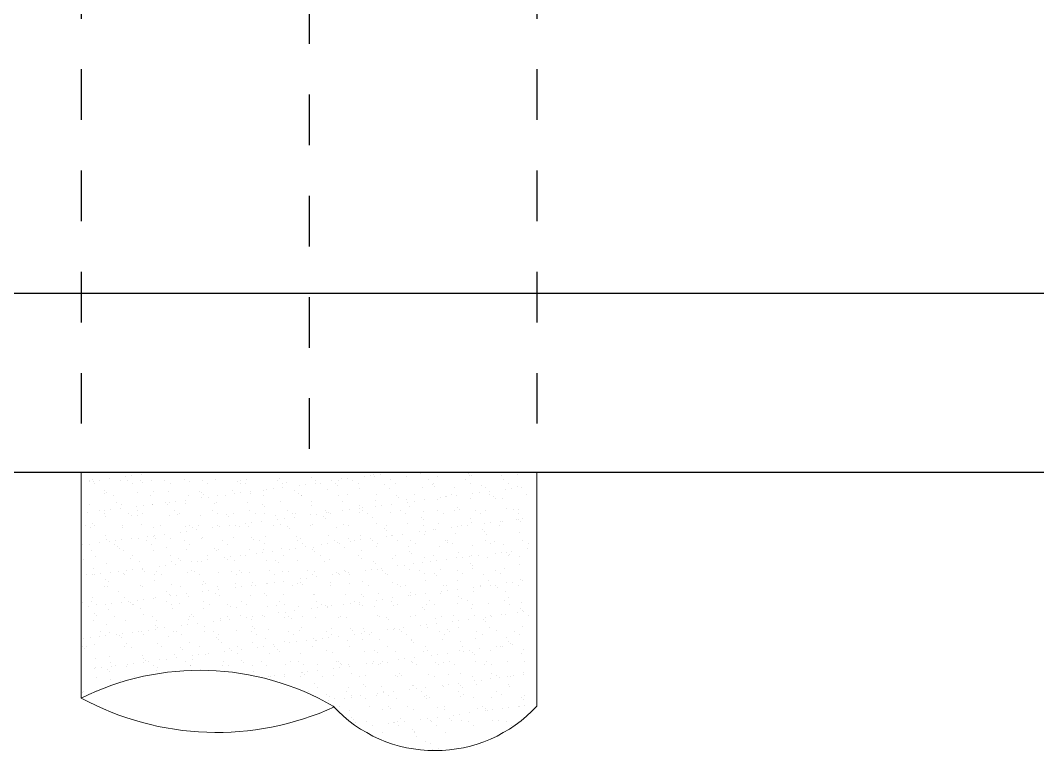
# Model space of a CAD drawing. Header units: millimetres. Extents: x 0 to 212, y -9 to 41.
# Drawn here: x 52.214 to 54.223, y 21.971 to 23.414 of the extents above; entities that cross this region are included whole.
import ezdxf

# ---------------------------------------------------------------- set-up
doc = ezdxf.new("R2010")
doc.units = ezdxf.units.MM
doc.header["$LTSCALE"] = 0.01
doc.linetypes.add('DASHDOT', pattern=[1, 0.5, -0.25, 0, -0.25])
doc.linetypes.add('DASHED2', pattern=[0.375, 0.25, -0.125])
for name, color, linetype in [('FC_BORDE VIGA', 4, 'Continuous'), ('FC_EJES', 1, 'DASHDOT'), ('FC_HATCH', 253, 'Continuous'), ('FC_PROYECCION', 6, 'DASHED2'), ('FC_REFUERZO', 5, 'Continuous')]:
    doc.layers.add(name, color=color, linetype=linetype)

# ---------------------------------------------------------------- blocks, each defined once
blk = doc.blocks.new('PilaDinamica0.90')
at = {"layer": 'FC_HATCH', "linetype": 'Continuous', "lineweight": 15}
for p, q in [((0.0157, -0.0177), (0.0157, -0.0177)), ((0.0167, -0.0164), (0.0167, -0.0164)), ((0.0215, -0.0146), (0.0215, -0.0146)), ((0.0235, -0.0174), (0.0235, -0.0174)), ((0.0359, -0.0157), (0.0359, -0.0157)), ((0.0553, -0.0132), (0.0553, -0.0132)), ((0.0782, -0.0169), (0.0782, -0.0169)), ((0.0877, -0.0089), (0.0877, -0.0089)), ((0.091, -0.0162), (0.091, -0.0162)), ((0.1001, -0.0073), (0.1001, -0.0073)), ((0.117, -0.0154), (0.117, -0.0154)), ((0.1195, -0.0047), (0.1195, -0.0047)), ((0.1214, -0.0194), (0.1214, -0.0194)), ((0.1392, -0.0172), (0.1392, -0.0172)), ((0.1519, -0.0004), (0.1519, -0.0004)), ((0.1653, -0.0161), (0.1653, -0.0161)), ((0.2037, -0.0149), (0.2037, -0.0149)), ((0.2139, -0.0175), (0.2139, -0.0175)), ((0.2396, -0.016), (0.2396, -0.016)), ((0.2661, -0.0141), (0.2661, -0.0141)), ((0.3093, -0.0183), (0.3093, -0.0183)), ((0.3139, -0.0158), (0.3139, -0.0158)), ((0.3271, -0.0144), (0.3271, -0.0144)), ((0.3855, -0.0014), (0.3855, -0.0014)), ((0.3882, -0.0157), (0.3882, -0.0157)), ((0.3916, -0.0121), (0.3916, -0.0121)), ((0.454, -0.0113), (0.454, -0.0113)), ((0.4625, -0.0156), (0.4625, -0.0156)), ((0.4951, -0.017), (0.4951, -0.017)), ((0.5075, -0.0154), (0.5075, -0.0154)), ((0.5151, -0.0116), (0.5151, -0.0116)), ((0.5269, -0.0129), (0.5269, -0.0129)), ((0.5368, -0.0154), (0.5368, -0.0154)), ((0.5593, -0.0086), (0.5593, -0.0086)), ((0.5717, -0.007), (0.5717, -0.007)), ((0.5734, -0.0003), (0.5734, -0.0003)), ((0.5778, -0.0043), (0.5778, -0.0043)), ((0.5795, -0.0093), (0.5795, -0.0093)), ((0.5911, -0.0044), (0.5911, -0.0044)), ((0.6111, -0.0153), (0.6111, -0.0153)), ((0.6235, -0.0001), (0.6235, -0.0001)), ((0.642, -0.0085), (0.642, -0.0085)), ((0.6703, -0.0024), (0.6703, -0.0024)), ((0.6854, -0.0152), (0.6854, -0.0152)), ((0.703, -0.0087), (0.703, -0.0087)), ((0.7597, -0.015), (0.7597, -0.015)), ((0.7658, -0.0032), (0.7658, -0.0032)), ((0.7674, -0.0064), (0.7674, -0.0064)), ((0.7702, -0.0073), (0.7702, -0.0073)), ((0.8299, -0.0056), (0.8299, -0.0056)), ((0.834, -0.0149), (0.834, -0.0149)), ((0.8626, -0.0054), (0.8626, -0.0054)), ((0.0268, -0.0228), (0.0268, -0.0228)), ((0.0453, -0.0363), (0.0453, -0.0363)), ((0.1011, -0.0226), (0.1011, -0.0226)), ((0.1104, -0.0393), (0.1104, -0.0393)), ((0.1421, -0.0384), (0.1421, -0.0384)), ((0.1729, -0.0385), (0.1729, -0.0385)), ((0.1754, -0.0225), (0.1754, -0.0225)), ((0.2339, -0.0388), (0.2339, -0.0388)), ((0.2376, -0.0393), (0.2376, -0.0393)), ((0.2497, -0.0224), (0.2497, -0.0224)), ((0.2984, -0.0365), (0.2984, -0.0365)), ((0.3137, -0.0224), (0.3137, -0.0224)), ((0.324, -0.0222), (0.324, -0.0222)), ((0.3342, -0.0382), (0.3342, -0.0382)), ((0.3608, -0.0357), (0.3608, -0.0357)), ((0.3666, -0.034), (0.3666, -0.034)), ((0.379, -0.0323), (0.379, -0.0323)), ((0.3983, -0.0221), (0.3983, -0.0221)), ((0.3984, -0.0298), (0.3984, -0.0298)), ((0.4062, -0.0204), (0.4062, -0.0204)), ((0.4219, -0.036), (0.4219, -0.036)), ((0.4308, -0.0255), (0.4308, -0.0255)), ((0.4432, -0.0239), (0.4432, -0.0239)), ((0.4626, -0.0213), (0.4626, -0.0213)), ((0.4726, -0.022), (0.4726, -0.022)), ((0.4863, -0.0337), (0.4863, -0.0337)), ((0.5017, -0.0213), (0.5017, -0.0213)), ((0.5061, -0.0253), (0.5061, -0.0253)), ((0.5469, -0.0218), (0.5469, -0.0218)), ((0.5488, -0.0329), (0.5488, -0.0329)), ((0.5986, -0.0234), (0.5986, -0.0234)), ((0.6098, -0.0331), (0.6098, -0.0331)), ((0.6212, -0.0217), (0.6212, -0.0217)), ((0.6742, -0.0308), (0.6742, -0.0308)), ((0.694, -0.0242), (0.694, -0.0242)), ((0.6955, -0.0216), (0.6955, -0.0216)), ((0.6984, -0.0282), (0.6984, -0.0282)), ((0.7367, -0.03), (0.7367, -0.03)), ((0.7698, -0.0214), (0.7698, -0.0214)), ((0.7909, -0.0263), (0.7909, -0.0263)), ((0.7977, -0.0303), (0.7977, -0.0303)), ((0.8058, -0.0379), (0.8058, -0.0379)), ((0.8382, -0.0336), (0.8382, -0.0336)), ((0.8441, -0.0213), (0.8441, -0.0213)), ((0.8506, -0.032), (0.8506, -0.032)), ((0.8622, -0.028), (0.8622, -0.028)), ((0.87, -0.0295), (0.87, -0.0295)), ((0.046, -0.0416), (0.046, -0.0416)), ((0.0497, -0.0404), (0.0497, -0.0404)), ((0.063, -0.0459), (0.063, -0.0459)), ((0.0704, -0.0594), (0.0704, -0.0594)), ((0.1373, -0.0457), (0.1373, -0.0457)), ((0.1659, -0.0602), (0.1659, -0.0602)), ((0.1739, -0.0593), (0.1739, -0.0593)), ((0.1864, -0.0577), (0.1864, -0.0577)), ((0.2057, -0.0551), (0.2057, -0.0551)), ((0.2116, -0.0456), (0.2116, -0.0456)), ((0.2382, -0.0509), (0.2382, -0.0509)), ((0.242, -0.0433), (0.242, -0.0433)), ((0.2506, -0.0492), (0.2506, -0.0492)), ((0.2676, -0.0601), (0.2676, -0.0601)), ((0.27, -0.0467), (0.27, -0.0467)), ((0.2859, -0.0455), (0.2859, -0.0455)), ((0.3024, -0.0424), (0.3024, -0.0424)), ((0.3148, -0.0408), (0.3148, -0.0408)), ((0.3345, -0.0414), (0.3345, -0.0414)), ((0.3602, -0.0453), (0.3602, -0.0453)), ((0.3931, -0.058), (0.3931, -0.058)), ((0.43, -0.0422), (0.43, -0.0422)), ((0.4344, -0.0462), (0.4344, -0.0462)), ((0.4345, -0.0452), (0.4345, -0.0452)), ((0.4555, -0.0573), (0.4555, -0.0573)), ((0.5088, -0.045), (0.5088, -0.045)), ((0.5166, -0.0575), (0.5166, -0.0575)), ((0.5268, -0.0443), (0.5268, -0.0443)), ((0.581, -0.0552), (0.581, -0.0552)), ((0.5831, -0.0449), (0.5831, -0.0449)), ((0.6223, -0.0451), (0.6223, -0.0451)), ((0.6267, -0.0492), (0.6267, -0.0492)), ((0.6435, -0.0544), (0.6435, -0.0544)), ((0.6455, -0.059), (0.6455, -0.059)), ((0.6574, -0.0448), (0.6574, -0.0448)), ((0.6579, -0.0574), (0.6579, -0.0574)), ((0.6773, -0.0548), (0.6773, -0.0548)), ((0.7045, -0.0547), (0.7045, -0.0547)), ((0.7097, -0.0506), (0.7097, -0.0506)), ((0.7192, -0.0472), (0.7192, -0.0472)), ((0.7221, -0.0489), (0.7221, -0.0489)), ((0.7317, -0.0446), (0.7317, -0.0446)), ((0.7415, -0.0464), (0.7415, -0.0464)), ((0.769, -0.0524), (0.769, -0.0524)), ((0.7739, -0.0421), (0.7739, -0.0421)), ((0.7864, -0.0405), (0.7864, -0.0405)), ((0.806, -0.0445), (0.806, -0.0445)), ((0.8147, -0.0481), (0.8147, -0.0481)), ((0.8191, -0.0521), (0.8191, -0.0521)), ((0.8314, -0.0516), (0.8314, -0.0516)), ((0.8803, -0.0444), (0.8803, -0.0444)), ((0.0172, -0.0637), (0.0172, -0.0637)), ((0.036, -0.0761), (0.036, -0.0761)), ((0.0455, -0.0762), (0.0455, -0.0762)), ((0.0579, -0.0746), (0.0579, -0.0746)), ((0.0773, -0.072), (0.0773, -0.072)), ((0.0797, -0.0629), (0.0797, -0.0629)), ((0.1097, -0.0678), (0.1097, -0.0678)), ((0.1103, -0.076), (0.1103, -0.076)), ((0.1221, -0.0661), (0.1221, -0.0661)), ((0.1407, -0.0632), (0.1407, -0.0632)), ((0.1415, -0.0636), (0.1415, -0.0636)), ((0.1703, -0.0642), (0.1703, -0.0642)), ((0.1846, -0.0758), (0.1846, -0.0758)), ((0.2052, -0.0609), (0.2052, -0.0609)), ((0.2589, -0.0757), (0.2589, -0.0757)), ((0.2628, -0.0623), (0.2628, -0.0623)), ((0.3286, -0.0604), (0.3286, -0.0604)), ((0.3332, -0.0756), (0.3332, -0.0756)), ((0.3582, -0.0631), (0.3582, -0.0631)), ((0.3626, -0.0672), (0.3626, -0.0672)), ((0.4075, -0.0754), (0.4075, -0.0754)), ((0.4551, -0.0652), (0.4551, -0.0652)), ((0.4818, -0.0753), (0.4818, -0.0753)), ((0.4846, -0.0802), (0.4846, -0.0802)), ((0.4878, -0.0796), (0.4878, -0.0796)), ((0.5171, -0.0759), (0.5171, -0.0759)), ((0.5295, -0.0743), (0.5295, -0.0743)), ((0.5489, -0.0717), (0.5489, -0.0717)), ((0.5503, -0.0788), (0.5503, -0.0788)), ((0.5506, -0.0661), (0.5506, -0.0661)), ((0.555, -0.0701), (0.555, -0.0701)), ((0.5561, -0.0752), (0.5561, -0.0752)), ((0.5813, -0.0675), (0.5813, -0.0675)), ((0.5937, -0.0658), (0.5937, -0.0658)), ((0.6113, -0.0791), (0.6113, -0.0791)), ((0.6131, -0.0633), (0.6131, -0.0633)), ((0.6304, -0.075), (0.6304, -0.075)), ((0.6475, -0.0682), (0.6475, -0.0682)), ((0.6757, -0.0768), (0.6757, -0.0768)), ((0.7047, -0.0749), (0.7047, -0.0749)), ((0.7382, -0.076), (0.7382, -0.076)), ((0.7429, -0.069), (0.7429, -0.069)), ((0.7473, -0.073), (0.7473, -0.073)), ((0.779, -0.0748), (0.779, -0.0748)), ((0.7992, -0.0763), (0.7992, -0.0763)), ((0.8398, -0.0711), (0.8398, -0.0711)), ((0.8533, -0.0746), (0.8533, -0.0746)), ((0.8637, -0.074), (0.8637, -0.074)), ((0.0131, -0.0805), (0.0131, -0.0805)), ((0.046, -0.0825), (0.046, -0.0825)), ((0.0475, -0.0876), (0.0475, -0.0876)), ((0.0942, -0.0812), (0.0942, -0.0812)), ((0.0986, -0.0852), (0.0986, -0.0852)), ((0.1119, -0.0853), (0.1119, -0.0853)), ((0.1203, -0.0824), (0.1203, -0.0824)), ((0.1744, -0.0845), (0.1744, -0.0845)), ((0.191, -0.0833), (0.191, -0.0833)), ((0.1946, -0.0823), (0.1946, -0.0823)), ((0.2354, -0.0848), (0.2354, -0.0848)), ((0.269, -0.0821), (0.269, -0.0821)), ((0.2865, -0.0841), (0.2865, -0.0841)), ((0.2909, -0.0881), (0.2909, -0.0881)), ((0.2999, -0.0824), (0.2999, -0.0824)), ((0.3368, -0.0997), (0.3368, -0.0997)), ((0.3433, -0.082), (0.3433, -0.082)), ((0.3562, -0.0971), (0.3562, -0.0971)), ((0.3623, -0.0817), (0.3623, -0.0817)), ((0.3834, -0.0862), (0.3834, -0.0862)), ((0.3886, -0.0928), (0.3886, -0.0928)), ((0.401, -0.0912), (0.401, -0.0912)), ((0.4176, -0.0819), (0.4176, -0.0819)), ((0.4204, -0.0886), (0.4204, -0.0886)), ((0.4234, -0.0819), (0.4234, -0.0819)), ((0.4528, -0.0844), (0.4528, -0.0844)), ((0.4652, -0.0827), (0.4652, -0.0827)), ((0.4789, -0.087), (0.4789, -0.087)), ((0.4833, -0.091), (0.4833, -0.091)), ((0.4919, -0.0817), (0.4919, -0.0817)), ((0.5662, -0.0816), (0.5662, -0.0816)), ((0.5757, -0.0891), (0.5757, -0.0891)), ((0.6405, -0.0814), (0.6405, -0.0814)), ((0.645, -0.1004), (0.645, -0.1004)), ((0.6712, -0.0899), (0.6712, -0.0899)), ((0.6756, -0.094), (0.6756, -0.094)), ((0.7148, -0.0813), (0.7148, -0.0813)), ((0.7681, -0.092), (0.7681, -0.092)), ((0.7705, -0.0984), (0.7705, -0.0984)), ((0.7891, -0.0812), (0.7891, -0.0812)), ((0.8084, -0.0993), (0.8084, -0.0993)), ((0.8278, -0.0968), (0.8278, -0.0968)), ((0.8329, -0.0976), (0.8329, -0.0976)), ((0.8602, -0.0925), (0.8602, -0.0925)), ((0.8634, -0.081), (0.8634, -0.081)), ((0.8636, -0.0929), (0.8636, -0.0929)), ((0.868, -0.0969), (0.868, -0.0969)), ((0.8726, -0.0909), (0.8726, -0.0909)), ((0.008, -0.1057), (0.008, -0.1057)), ((0.0187, -0.1097), (0.0187, -0.1097)), ((0.0224, -0.1021), (0.0224, -0.1021)), ((0.0268, -0.1061), (0.0268, -0.1061)), ((0.0812, -0.1089), (0.0812, -0.1089)), ((0.0823, -0.1056), (0.0823, -0.1056)), ((0.1193, -0.1042), (0.1193, -0.1042)), ((0.1422, -0.1092), (0.1422, -0.1092)), ((0.1566, -0.1055), (0.1566, -0.1055)), ((0.1959, -0.1182), (0.1959, -0.1182)), ((0.2067, -0.1068), (0.2067, -0.1068)), ((0.2084, -0.1166), (0.2084, -0.1166)), ((0.2148, -0.105), (0.2148, -0.105)), ((0.2192, -0.1091), (0.2192, -0.1091)), ((0.2277, -0.114), (0.2277, -0.114)), ((0.2309, -0.1053), (0.2309, -0.1053)), ((0.2602, -0.1097), (0.2602, -0.1097)), ((0.2691, -0.1061), (0.2691, -0.1061)), ((0.2726, -0.1081), (0.2726, -0.1081)), ((0.292, -0.1056), (0.292, -0.1056)), ((0.3052, -0.1052), (0.3052, -0.1052)), ((0.3117, -0.1071), (0.3117, -0.1071)), ((0.3244, -0.1013), (0.3244, -0.1013)), ((0.3302, -0.1063), (0.3302, -0.1063)), ((0.3795, -0.1051), (0.3795, -0.1051)), ((0.3946, -0.104), (0.3946, -0.104)), ((0.4071, -0.108), (0.4071, -0.108)), ((0.4115, -0.112), (0.4115, -0.112)), ((0.4538, -0.1049), (0.4538, -0.1049)), ((0.457, -0.1032), (0.457, -0.1032)), ((0.504, -0.1101), (0.504, -0.1101)), ((0.5181, -0.1035), (0.5181, -0.1035)), ((0.5281, -0.1048), (0.5281, -0.1048)), ((0.5825, -0.1012), (0.5825, -0.1012)), ((0.5995, -0.1109), (0.5995, -0.1109)), ((0.6024, -0.1047), (0.6024, -0.1047)), ((0.6039, -0.1149), (0.6039, -0.1149)), ((0.6675, -0.1179), (0.6675, -0.1179)), ((0.6767, -0.1045), (0.6767, -0.1045)), ((0.6799, -0.1163), (0.6799, -0.1163)), ((0.6964, -0.113), (0.6964, -0.113)), ((0.6993, -0.1137), (0.6993, -0.1137)), ((0.706, -0.1007), (0.706, -0.1007)), ((0.7317, -0.1094), (0.7317, -0.1094)), ((0.7441, -0.1078), (0.7441, -0.1078)), ((0.751, -0.1044), (0.751, -0.1044)), ((0.7635, -0.1052), (0.7635, -0.1052)), ((0.7918, -0.1138), (0.7918, -0.1138)), ((0.7959, -0.101), (0.7959, -0.101)), ((0.7962, -0.1178), (0.7962, -0.1178)), ((0.8253, -0.1043), (0.8253, -0.1043)), ((0.8652, -0.1199), (0.8652, -0.1199)), ((0.0351, -0.1394), (0.0351, -0.1394)), ((0.0476, -0.1251), (0.0476, -0.1251)), ((0.049, -0.1336), (0.049, -0.1336)), ((0.0553, -0.1359), (0.0553, -0.1359)), ((0.0675, -0.1351), (0.0675, -0.1351)), ((0.0799, -0.1335), (0.0799, -0.1335)), ((0.0993, -0.1309), (0.0993, -0.1309)), ((0.1134, -0.1312), (0.1134, -0.1312)), ((0.1296, -0.1357), (0.1296, -0.1357)), ((0.1317, -0.1267), (0.1317, -0.1267)), ((0.1431, -0.126), (0.1431, -0.126)), ((0.1441, -0.125), (0.1441, -0.125)), ((0.1475, -0.13), (0.1475, -0.13)), ((0.1635, -0.1225), (0.1635, -0.1225)), ((0.1759, -0.1305), (0.1759, -0.1305)), ((0.2039, -0.1356), (0.2039, -0.1356)), ((0.2369, -0.1307), (0.2369, -0.1307)), ((0.2399, -0.1281), (0.2399, -0.1281)), ((0.2782, -0.1355), (0.2782, -0.1355)), ((0.3014, -0.1284), (0.3014, -0.1284)), ((0.3354, -0.1289), (0.3354, -0.1289)), ((0.3398, -0.1329), (0.3398, -0.1329)), ((0.3525, -0.1353), (0.3525, -0.1353)), ((0.3638, -0.1276), (0.3638, -0.1276)), ((0.4249, -0.1279), (0.4249, -0.1279)), ((0.4268, -0.1352), (0.4268, -0.1352)), ((0.4323, -0.131), (0.4323, -0.131)), ((0.4893, -0.1256), (0.4893, -0.1256)), ((0.5011, -0.1351), (0.5011, -0.1351)), ((0.5066, -0.1391), (0.5066, -0.1391)), ((0.5278, -0.1318), (0.5278, -0.1318)), ((0.5322, -0.1359), (0.5322, -0.1359)), ((0.539, -0.1348), (0.539, -0.1348)), ((0.5515, -0.1332), (0.5515, -0.1332)), ((0.5518, -0.1248), (0.5518, -0.1248)), ((0.5709, -0.1306), (0.5709, -0.1306)), ((0.5754, -0.1349), (0.5754, -0.1349)), ((0.6033, -0.1263), (0.6033, -0.1263)), ((0.6128, -0.1251), (0.6128, -0.1251)), ((0.6157, -0.1247), (0.6157, -0.1247)), ((0.6246, -0.1339), (0.6246, -0.1339)), ((0.6351, -0.1222), (0.6351, -0.1222)), ((0.6497, -0.1348), (0.6497, -0.1348)), ((0.6772, -0.1228), (0.6772, -0.1228)), ((0.7201, -0.1348), (0.7201, -0.1348)), ((0.724, -0.1346), (0.724, -0.1346)), ((0.7245, -0.1388), (0.7245, -0.1388)), ((0.7397, -0.122), (0.7397, -0.122)), ((0.7983, -0.1345), (0.7983, -0.1345)), ((0.8007, -0.1223), (0.8007, -0.1223)), ((0.817, -0.1369), (0.817, -0.1369)), ((0.8726, -0.1344), (0.8726, -0.1344)), ((0.0033, -0.1436), (0.0033, -0.1436)), ((0.0157, -0.1419), (0.0157, -0.1419)), ((0.0202, -0.1556), (0.0202, -0.1556)), ((0.0653, -0.1423), (0.0653, -0.1423)), ((0.0713, -0.1469), (0.0713, -0.1469)), ((0.0757, -0.1509), (0.0757, -0.1509)), ((0.0827, -0.1548), (0.0827, -0.1548)), ((0.1396, -0.1421), (0.1396, -0.1421)), ((0.1437, -0.1551), (0.1437, -0.1551)), ((0.1682, -0.149), (0.1682, -0.149)), ((0.2082, -0.1528), (0.2082, -0.1528)), ((0.2139, -0.142), (0.2139, -0.142)), ((0.2637, -0.1498), (0.2637, -0.1498)), ((0.2681, -0.1539), (0.2681, -0.1539)), ((0.2706, -0.152), (0.2706, -0.152)), ((0.2882, -0.1419), (0.2882, -0.1419)), ((0.3317, -0.1523), (0.3317, -0.1523)), ((0.3464, -0.1602), (0.3464, -0.1602)), ((0.3588, -0.1585), (0.3588, -0.1585)), ((0.3606, -0.1519), (0.3606, -0.1519)), ((0.3625, -0.1417), (0.3625, -0.1417)), ((0.3782, -0.156), (0.3782, -0.156)), ((0.3961, -0.15), (0.3961, -0.15)), ((0.4106, -0.1517), (0.4106, -0.1517)), ((0.423, -0.1501), (0.423, -0.1501)), ((0.4368, -0.1416), (0.4368, -0.1416)), ((0.4424, -0.1475), (0.4424, -0.1475)), ((0.456, -0.1528), (0.456, -0.1528)), ((0.4585, -0.1492), (0.4585, -0.1492)), ((0.4604, -0.1568), (0.4604, -0.1568)), ((0.4748, -0.1433), (0.4748, -0.1433)), ((0.4872, -0.1416), (0.4872, -0.1416)), ((0.5111, -0.1415), (0.5111, -0.1415)), ((0.5196, -0.1495), (0.5196, -0.1495)), ((0.5529, -0.1549), (0.5529, -0.1549)), ((0.584, -0.1472), (0.584, -0.1472)), ((0.5854, -0.1413), (0.5854, -0.1413)), ((0.6465, -0.1464), (0.6465, -0.1464)), ((0.6484, -0.1557), (0.6484, -0.1557)), ((0.6528, -0.1597), (0.6528, -0.1597)), ((0.6597, -0.1412), (0.6597, -0.1412)), ((0.7075, -0.1467), (0.7075, -0.1467)), ((0.734, -0.1411), (0.734, -0.1411)), ((0.7453, -0.1578), (0.7453, -0.1578)), ((0.772, -0.1443), (0.772, -0.1443)), ((0.8083, -0.1409), (0.8083, -0.1409)), ((0.8179, -0.1599), (0.8179, -0.1599)), ((0.8304, -0.1582), (0.8304, -0.1582)), ((0.8344, -0.1435), (0.8344, -0.1435)), ((0.8407, -0.1586), (0.8407, -0.1586)), ((0.8498, -0.1557), (0.8498, -0.1557)), ((0.8822, -0.1514), (0.8822, -0.1514)), ((0.8826, -0.1408), (0.8826, -0.1408)), ((0.004, -0.1719), (0.004, -0.1719)), ((0.0272, -0.1655), (0.0272, -0.1655)), ((0.0505, -0.1795), (0.0505, -0.1795)), ((0.0965, -0.17), (0.0965, -0.17)), ((0.1015, -0.1653), (0.1015, -0.1653)), ((0.115, -0.1772), (0.115, -0.1772)), ((0.1758, -0.1652), (0.1758, -0.1652)), ((0.1774, -0.1764), (0.1774, -0.1764)), ((0.192, -0.1708), (0.192, -0.1708)), ((0.1964, -0.1748), (0.1964, -0.1748)), ((0.2179, -0.1771), (0.2179, -0.1771)), ((0.2303, -0.1754), (0.2303, -0.1754)), ((0.2384, -0.1767), (0.2384, -0.1767)), ((0.2497, -0.1729), (0.2497, -0.1729)), ((0.2501, -0.1651), (0.2501, -0.1651)), ((0.2822, -0.1686), (0.2822, -0.1686)), ((0.2888, -0.1729), (0.2888, -0.1729)), ((0.2946, -0.167), (0.2946, -0.167)), ((0.3029, -0.1744), (0.3029, -0.1744)), ((0.314, -0.1644), (0.314, -0.1644)), ((0.3244, -0.1649), (0.3244, -0.1649)), ((0.3653, -0.1736), (0.3653, -0.1736)), ((0.3843, -0.1737), (0.3843, -0.1737)), ((0.3887, -0.1777), (0.3887, -0.1777)), ((0.3987, -0.1648), (0.3987, -0.1648)), ((0.4264, -0.1739), (0.4264, -0.1739)), ((0.473, -0.1647), (0.473, -0.1647)), ((0.4812, -0.1758), (0.4812, -0.1758)), ((0.4908, -0.1716), (0.4908, -0.1716)), ((0.5473, -0.1645), (0.5473, -0.1645)), ((0.5533, -0.1708), (0.5533, -0.1708)), ((0.5767, -0.1766), (0.5767, -0.1766)), ((0.5811, -0.1807), (0.5811, -0.1807)), ((0.6143, -0.1711), (0.6143, -0.1711)), ((0.6216, -0.1644), (0.6216, -0.1644)), ((0.6735, -0.1787), (0.6735, -0.1787)), ((0.6787, -0.1687), (0.6787, -0.1687)), ((0.6895, -0.1768), (0.6895, -0.1768)), ((0.6959, -0.1643), (0.6959, -0.1643)), ((0.7019, -0.1751), (0.7019, -0.1751)), ((0.7213, -0.1726), (0.7213, -0.1726)), ((0.7412, -0.1679), (0.7412, -0.1679)), ((0.7537, -0.1683), (0.7537, -0.1683)), ((0.7661, -0.1667), (0.7661, -0.1667)), ((0.769, -0.1796), (0.769, -0.1796)), ((0.7702, -0.1641), (0.7702, -0.1641)), ((0.7855, -0.1641), (0.7855, -0.1641)), ((0.8022, -0.1682), (0.8022, -0.1682)), ((0.8446, -0.164), (0.8446, -0.164)), ((0.8451, -0.1627), (0.8451, -0.1627)), ((0.8667, -0.1659), (0.8667, -0.1659)), ((0.0002, -0.1957), (0.0002, -0.1957)), ((0.0248, -0.1909), (0.0248, -0.1909)), ((0.0377, -0.2008), (0.0377, -0.2008)), ((0.0571, -0.1983), (0.0571, -0.1983)), ((0.0745, -0.1956), (0.0745, -0.1956)), ((0.0842, -0.2008), (0.0842, -0.2008)), ((0.0895, -0.194), (0.0895, -0.194)), ((0.1019, -0.1924), (0.1019, -0.1924)), ((0.1202, -0.1917), (0.1202, -0.1917)), ((0.1213, -0.1898), (0.1213, -0.1898)), ((0.1246, -0.1957), (0.1246, -0.1957)), ((0.1488, -0.1955), (0.1488, -0.1955)), ((0.1537, -0.1855), (0.1537, -0.1855)), ((0.1661, -0.1839), (0.1661, -0.1839)), ((0.1855, -0.1813), (0.1855, -0.1813)), ((0.2097, -0.1988), (0.2097, -0.1988)), ((0.2171, -0.1938), (0.2171, -0.1938)), ((0.2231, -0.1953), (0.2231, -0.1953)), ((0.2721, -0.198), (0.2721, -0.198)), ((0.2974, -0.1952), (0.2974, -0.1952)), ((0.3126, -0.1946), (0.3126, -0.1946)), ((0.317, -0.1987), (0.317, -0.1987)), ((0.3332, -0.1983), (0.3332, -0.1983)), ((0.3717, -0.1951), (0.3717, -0.1951)), ((0.3976, -0.196), (0.3976, -0.196)), ((0.4095, -0.1968), (0.4095, -0.1968)), ((0.446, -0.1949), (0.446, -0.1949)), ((0.4601, -0.1952), (0.4601, -0.1952)), ((0.5049, -0.1976), (0.5049, -0.1976)), ((0.5092, -0.2005), (0.5092, -0.2005)), ((0.5203, -0.1948), (0.5203, -0.1948)), ((0.5211, -0.1955), (0.5211, -0.1955)), ((0.5286, -0.1979), (0.5286, -0.1979)), ((0.561, -0.1937), (0.561, -0.1937)), ((0.5735, -0.192), (0.5735, -0.192)), ((0.5855, -0.1931), (0.5855, -0.1931)), ((0.5929, -0.1895), (0.5929, -0.1895)), ((0.5946, -0.1947), (0.5946, -0.1947)), ((0.6018, -0.1997), (0.6018, -0.1997)), ((0.6253, -0.1852), (0.6253, -0.1852)), ((0.6377, -0.1836), (0.6377, -0.1836)), ((0.648, -0.1923), (0.648, -0.1923)), ((0.6571, -0.181), (0.6571, -0.181)), ((0.6689, -0.1945), (0.6689, -0.1945)), ((0.679, -0.2009), (0.679, -0.2009)), ((0.6973, -0.2005), (0.6973, -0.2005)), ((0.709, -0.1926), (0.709, -0.1926)), ((0.7432, -0.1944), (0.7432, -0.1944)), ((0.7533, -0.2008), (0.7533, -0.2008)), ((0.7734, -0.1836), (0.7734, -0.1836)), ((0.7735, -0.1903), (0.7735, -0.1903)), ((0.8175, -0.1943), (0.8175, -0.1943)), ((0.8276, -0.2007), (0.8276, -0.2007)), ((0.8359, -0.1895), (0.8359, -0.1895)), ((0.8659, -0.1817), (0.8659, -0.1817)), ((0.0103, -0.2022), (0.0103, -0.2022)), ((0.0217, -0.2016), (0.0217, -0.2016)), ((0.0253, -0.2024), (0.0253, -0.2024)), ((0.0485, -0.2127), (0.0485, -0.2127)), ((0.0529, -0.2167), (0.0529, -0.2167)), ((0.0846, -0.202), (0.0846, -0.202)), ((0.1452, -0.2011), (0.1452, -0.2011)), ((0.1454, -0.2148), (0.1454, -0.2148)), ((0.1589, -0.2019), (0.1589, -0.2019)), ((0.2332, -0.2018), (0.2332, -0.2018)), ((0.2409, -0.2156), (0.2409, -0.2156)), ((0.2453, -0.2196), (0.2453, -0.2196)), ((0.3044, -0.2204), (0.3044, -0.2204)), ((0.3075, -0.2016), (0.3075, -0.2016)), ((0.3377, -0.2177), (0.3377, -0.2177)), ((0.3668, -0.2196), (0.3668, -0.2196)), ((0.3684, -0.219), (0.3684, -0.219)), ((0.3808, -0.2174), (0.3808, -0.2174)), ((0.3818, -0.2015), (0.3818, -0.2015)), ((0.4002, -0.2149), (0.4002, -0.2149)), ((0.4279, -0.2199), (0.4279, -0.2199)), ((0.4326, -0.2106), (0.4326, -0.2106)), ((0.4332, -0.2185), (0.4332, -0.2185)), ((0.445, -0.209), (0.445, -0.209)), ((0.4561, -0.2013), (0.4561, -0.2013)), ((0.4644, -0.2064), (0.4644, -0.2064)), ((0.4923, -0.2175), (0.4923, -0.2175)), ((0.4968, -0.2021), (0.4968, -0.2021)), ((0.5093, -0.2016), (0.5093, -0.2016)), ((0.5301, -0.2206), (0.5301, -0.2206)), ((0.5304, -0.2012), (0.5304, -0.2012)), ((0.5548, -0.2167), (0.5548, -0.2167)), ((0.6047, -0.2011), (0.6047, -0.2011)), ((0.6158, -0.217), (0.6158, -0.217)), ((0.6802, -0.2147), (0.6802, -0.2147)), ((0.7017, -0.2045), (0.7017, -0.2045)), ((0.7427, -0.2139), (0.7427, -0.2139)), ((0.7942, -0.2026), (0.7942, -0.2026)), ((0.8037, -0.2142), (0.8037, -0.2142)), ((0.8399, -0.2187), (0.8399, -0.2187)), ((0.8524, -0.2171), (0.8524, -0.2171)), ((0.8682, -0.2119), (0.8682, -0.2119)), ((0.8718, -0.2146), (0.8718, -0.2146)), ((0.0465, -0.2252), (0.0465, -0.2252)), ((0.052, -0.2255), (0.052, -0.2255)), ((0.0737, -0.2357), (0.0737, -0.2357)), ((0.1165, -0.2232), (0.1165, -0.2232)), ((0.1208, -0.2251), (0.1208, -0.2251)), ((0.1691, -0.2365), (0.1691, -0.2365)), ((0.1735, -0.2406), (0.1735, -0.2406)), ((0.1789, -0.2224), (0.1789, -0.2224)), ((0.1951, -0.225), (0.1951, -0.225)), ((0.2075, -0.2402), (0.2075, -0.2402)), ((0.2399, -0.2227), (0.2399, -0.2227)), ((0.2399, -0.236), (0.2399, -0.236)), ((0.2523, -0.2343), (0.2523, -0.2343)), ((0.266, -0.2386), (0.266, -0.2386)), ((0.2694, -0.2248), (0.2694, -0.2248)), ((0.2717, -0.2318), (0.2717, -0.2318)), ((0.3042, -0.2275), (0.3042, -0.2275)), ((0.3166, -0.2259), (0.3166, -0.2259)), ((0.336, -0.2233), (0.336, -0.2233)), ((0.3437, -0.2247), (0.3437, -0.2247)), ((0.3615, -0.2395), (0.3615, -0.2395)), ((0.418, -0.2246), (0.418, -0.2246)), ((0.4376, -0.2225), (0.4376, -0.2225)), ((0.4616, -0.2411), (0.4616, -0.2411)), ((0.4923, -0.2244), (0.4923, -0.2244)), ((0.5666, -0.2243), (0.5666, -0.2243)), ((0.587, -0.2391), (0.587, -0.2391)), ((0.6256, -0.2214), (0.6256, -0.2214)), ((0.63, -0.2255), (0.63, -0.2255)), ((0.6409, -0.2242), (0.6409, -0.2242)), ((0.6495, -0.2383), (0.6495, -0.2383)), ((0.6791, -0.2399), (0.6791, -0.2399)), ((0.7105, -0.2386), (0.7105, -0.2386)), ((0.7115, -0.2356), (0.7115, -0.2356)), ((0.7152, -0.224), (0.7152, -0.224)), ((0.7224, -0.2236), (0.7224, -0.2236)), ((0.7239, -0.234), (0.7239, -0.234)), ((0.7433, -0.2315), (0.7433, -0.2315)), ((0.775, -0.2363), (0.775, -0.2363)), ((0.7757, -0.2272), (0.7757, -0.2272)), ((0.7881, -0.2256), (0.7881, -0.2256)), ((0.7895, -0.2239), (0.7895, -0.2239)), ((0.8075, -0.223), (0.8075, -0.223)), ((0.8179, -0.2244), (0.8179, -0.2244)), ((0.8223, -0.2284), (0.8223, -0.2284)), ((0.8374, -0.2355), (0.8374, -0.2355)), ((0.8638, -0.2237), (0.8638, -0.2237)), ((0.0019, -0.2566), (0.0019, -0.2566)), ((0.0195, -0.2555), (0.0195, -0.2555)), ((0.0232, -0.2476), (0.0232, -0.2476)), ((0.0597, -0.2597), (0.0597, -0.2597)), ((0.0791, -0.2571), (0.0791, -0.2571)), ((0.0857, -0.2468), (0.0857, -0.2468)), ((0.0938, -0.2554), (0.0938, -0.2554)), ((0.0974, -0.2575), (0.0974, -0.2575)), ((0.1115, -0.2529), (0.1115, -0.2529)), ((0.1239, -0.2512), (0.1239, -0.2512)), ((0.1433, -0.2487), (0.1433, -0.2487)), ((0.1467, -0.2471), (0.1467, -0.2471)), ((0.1681, -0.2552), (0.1681, -0.2552)), ((0.1757, -0.2444), (0.1757, -0.2444)), ((0.1881, -0.2428), (0.1881, -0.2428)), ((0.1943, -0.2596), (0.1943, -0.2596)), ((0.2112, -0.2448), (0.2112, -0.2448)), ((0.2424, -0.2551), (0.2424, -0.2551)), ((0.2736, -0.244), (0.2736, -0.244)), ((0.2898, -0.2604), (0.2898, -0.2604)), ((0.3167, -0.255), (0.3167, -0.255)), ((0.3347, -0.2443), (0.3347, -0.2443)), ((0.3659, -0.2435), (0.3659, -0.2435)), ((0.391, -0.2548), (0.391, -0.2548)), ((0.3991, -0.2419), (0.3991, -0.2419)), ((0.4011, -0.2612), (0.4011, -0.2612)), ((0.4584, -0.2416), (0.4584, -0.2416)), ((0.4653, -0.2547), (0.4653, -0.2547)), ((0.4754, -0.2611), (0.4754, -0.2611)), ((0.5188, -0.261), (0.5188, -0.261)), ((0.5226, -0.2414), (0.5226, -0.2414)), ((0.5312, -0.2594), (0.5312, -0.2594)), ((0.5396, -0.2545), (0.5396, -0.2545)), ((0.5497, -0.261), (0.5497, -0.261)), ((0.5506, -0.2568), (0.5506, -0.2568)), ((0.5538, -0.2424), (0.5538, -0.2424)), ((0.5582, -0.2464), (0.5582, -0.2464)), ((0.583, -0.2526), (0.583, -0.2526)), ((0.5955, -0.2509), (0.5955, -0.2509)), ((0.6139, -0.2544), (0.6139, -0.2544)), ((0.6149, -0.2484), (0.6149, -0.2484)), ((0.624, -0.2608), (0.624, -0.2608)), ((0.6473, -0.2441), (0.6473, -0.2441)), ((0.6507, -0.2445), (0.6507, -0.2445)), ((0.6597, -0.2425), (0.6597, -0.2425)), ((0.6817, -0.2607), (0.6817, -0.2607)), ((0.6882, -0.2543), (0.6882, -0.2543)), ((0.6983, -0.2607), (0.6983, -0.2607)), ((0.7442, -0.2599), (0.7442, -0.2599)), ((0.7462, -0.2453), (0.7462, -0.2453)), ((0.7506, -0.2493), (0.7506, -0.2493)), ((0.7625, -0.2541), (0.7625, -0.2541)), ((0.7726, -0.2606), (0.7726, -0.2606)), ((0.8052, -0.2602), (0.8052, -0.2602)), ((0.8368, -0.254), (0.8368, -0.254)), ((0.8431, -0.2474), (0.8431, -0.2474)), ((0.8469, -0.2604), (0.8469, -0.2604)), ((0.8697, -0.2579), (0.8697, -0.2579)), ((0.0148, -0.2656), (0.0148, -0.2656)), ((0.0257, -0.2784), (0.0257, -0.2784)), ((0.0296, -0.2619), (0.0296, -0.2619)), ((0.0473, -0.2613), (0.0473, -0.2613)), ((0.0535, -0.2715), (0.0535, -0.2715)), ((0.1018, -0.2615), (0.1018, -0.2615)), ((0.1039, -0.2618), (0.1039, -0.2618)), ((0.118, -0.2692), (0.118, -0.2692)), ((0.1226, -0.2805), (0.1226, -0.2805)), ((0.1782, -0.2616), (0.1782, -0.2616)), ((0.1804, -0.2684), (0.1804, -0.2684)), ((0.218, -0.2813), (0.218, -0.2813)), ((0.2414, -0.2687), (0.2414, -0.2687)), ((0.2525, -0.2615), (0.2525, -0.2615)), ((0.2942, -0.2644), (0.2942, -0.2644)), ((0.3059, -0.2663), (0.3059, -0.2663)), ((0.3268, -0.2614), (0.3268, -0.2614)), ((0.3683, -0.2655), (0.3683, -0.2655)), ((0.3866, -0.2625), (0.3866, -0.2625)), ((0.3904, -0.2779), (0.3904, -0.2779)), ((0.4028, -0.2763), (0.4028, -0.2763)), ((0.4222, -0.2737), (0.4222, -0.2737)), ((0.4294, -0.2658), (0.4294, -0.2658)), ((0.4546, -0.2695), (0.4546, -0.2695)), ((0.467, -0.2678), (0.467, -0.2678)), ((0.4821, -0.2633), (0.4821, -0.2633)), ((0.4864, -0.2653), (0.4864, -0.2653)), ((0.4865, -0.2674), (0.4865, -0.2674)), ((0.4938, -0.2635), (0.4938, -0.2635)), ((0.5563, -0.2627), (0.5563, -0.2627)), ((0.579, -0.2654), (0.579, -0.2654)), ((0.6173, -0.263), (0.6173, -0.263)), ((0.6745, -0.2663), (0.6745, -0.2663)), ((0.6789, -0.2703), (0.6789, -0.2703)), ((0.7714, -0.2684), (0.7714, -0.2684)), ((0.8619, -0.2776), (0.8619, -0.2776)), ((0.8668, -0.2692), (0.8668, -0.2692)), ((0.8712, -0.2732), (0.8712, -0.2732)), ((0.8744, -0.276), (0.8744, -0.276)), ((0.0247, -0.2936), (0.0247, -0.2936)), ((0.0301, -0.2824), (0.0301, -0.2824)), ((0.0658, -0.285), (0.0658, -0.285)), ((0.0872, -0.2928), (0.0872, -0.2928)), ((0.1401, -0.2848), (0.1401, -0.2848)), ((0.1482, -0.2931), (0.1482, -0.2931)), ((0.2127, -0.2907), (0.2127, -0.2907)), ((0.2144, -0.2847), (0.2144, -0.2847)), ((0.2224, -0.2854), (0.2224, -0.2854)), ((0.2295, -0.2991), (0.2295, -0.2991)), ((0.2619, -0.2948), (0.2619, -0.2948)), ((0.2743, -0.2932), (0.2743, -0.2932)), ((0.2751, -0.2899), (0.2751, -0.2899)), ((0.2887, -0.2846), (0.2887, -0.2846)), ((0.2937, -0.2906), (0.2937, -0.2906)), ((0.3149, -0.2834), (0.3149, -0.2834)), ((0.3262, -0.2864), (0.3262, -0.2864)), ((0.3362, -0.2902), (0.3362, -0.2902)), ((0.3386, -0.2847), (0.3386, -0.2847)), ((0.358, -0.2822), (0.358, -0.2822)), ((0.363, -0.2844), (0.363, -0.2844)), ((0.4006, -0.2879), (0.4006, -0.2879)), ((0.4104, -0.2843), (0.4104, -0.2843)), ((0.4148, -0.2883), (0.4148, -0.2883)), ((0.4373, -0.2843), (0.4373, -0.2843)), ((0.4631, -0.2871), (0.4631, -0.2871)), ((0.5073, -0.2864), (0.5073, -0.2864)), ((0.5116, -0.2842), (0.5116, -0.2842)), ((0.5241, -0.2874), (0.5241, -0.2874)), ((0.5859, -0.284), (0.5859, -0.284)), ((0.5885, -0.2851), (0.5885, -0.2851)), ((0.6027, -0.2872), (0.6027, -0.2872)), ((0.6071, -0.2912), (0.6071, -0.2912)), ((0.651, -0.2843), (0.651, -0.2843)), ((0.6602, -0.2839), (0.6602, -0.2839)), ((0.6817, -0.3013), (0.6817, -0.3013)), ((0.6996, -0.2893), (0.6996, -0.2893)), ((0.7011, -0.2988), (0.7011, -0.2988)), ((0.712, -0.2846), (0.712, -0.2846)), ((0.7335, -0.2945), (0.7335, -0.2945)), ((0.7345, -0.2838), (0.7345, -0.2838)), ((0.7459, -0.2929), (0.7459, -0.2929)), ((0.7653, -0.2903), (0.7653, -0.2903)), ((0.7765, -0.2823), (0.7765, -0.2823)), ((0.7951, -0.2901), (0.7951, -0.2901)), ((0.7977, -0.2861), (0.7977, -0.2861)), ((0.7995, -0.2942), (0.7995, -0.2942)), ((0.8088, -0.2836), (0.8088, -0.2836)), ((0.8101, -0.2844), (0.8101, -0.2844)), ((0.8295, -0.2819), (0.8295, -0.2819)), ((0.8389, -0.2815), (0.8389, -0.2815)), ((0.8831, -0.2835), (0.8831, -0.2835)), ((0.0388, -0.3152), (0.0388, -0.3152)), ((0.0508, -0.3015), (0.0508, -0.3015)), ((0.055, -0.3175), (0.055, -0.3175)), ((0.0693, -0.3202), (0.0693, -0.3202)), ((0.0817, -0.3186), (0.0817, -0.3186)), ((0.1011, -0.316), (0.1011, -0.316)), ((0.1131, -0.3151), (0.1131, -0.3151)), ((0.1195, -0.3151), (0.1195, -0.3151)), ((0.1231, -0.3215), (0.1231, -0.3215)), ((0.1335, -0.3117), (0.1335, -0.3117)), ((0.1459, -0.3101), (0.1459, -0.3101)), ((0.1463, -0.3023), (0.1463, -0.3023)), ((0.1507, -0.3063), (0.1507, -0.3063)), ((0.1653, -0.3076), (0.1653, -0.3076)), ((0.1819, -0.3143), (0.1819, -0.3143)), ((0.1874, -0.315), (0.1874, -0.315)), ((0.1974, -0.3214), (0.1974, -0.3214)), ((0.1977, -0.3033), (0.1977, -0.3033)), ((0.2101, -0.3017), (0.2101, -0.3017)), ((0.2429, -0.3146), (0.2429, -0.3146)), ((0.2432, -0.3044), (0.2432, -0.3044)), ((0.2617, -0.3148), (0.2617, -0.3148)), ((0.2717, -0.3212), (0.2717, -0.3212)), ((0.3074, -0.3123), (0.3074, -0.3123)), ((0.336, -0.3147), (0.336, -0.3147)), ((0.3387, -0.3052), (0.3387, -0.3052)), ((0.3431, -0.3092), (0.3431, -0.3092)), ((0.346, -0.3211), (0.346, -0.3211)), ((0.3698, -0.3115), (0.3698, -0.3115)), ((0.4103, -0.3146), (0.4103, -0.3146)), ((0.4203, -0.321), (0.4203, -0.321)), ((0.4309, -0.3118), (0.4309, -0.3118)), ((0.4356, -0.3073), (0.4356, -0.3073)), ((0.4846, -0.3144), (0.4846, -0.3144)), ((0.4946, -0.3208), (0.4946, -0.3208)), ((0.4953, -0.3095), (0.4953, -0.3095)), ((0.531, -0.3081), (0.531, -0.3081)), ((0.5354, -0.3122), (0.5354, -0.3122)), ((0.5408, -0.3199), (0.5408, -0.3199)), ((0.5532, -0.3183), (0.5532, -0.3183)), ((0.5578, -0.3087), (0.5578, -0.3087)), ((0.5589, -0.3143), (0.5589, -0.3143)), ((0.5689, -0.3207), (0.5689, -0.3207)), ((0.5726, -0.3157), (0.5726, -0.3157)), ((0.605, -0.3114), (0.605, -0.3114)), ((0.6175, -0.3098), (0.6175, -0.3098)), ((0.6188, -0.309), (0.6188, -0.309)), ((0.6279, -0.3102), (0.6279, -0.3102)), ((0.6332, -0.3142), (0.6332, -0.3142)), ((0.6369, -0.3073), (0.6369, -0.3073)), ((0.6432, -0.3206), (0.6432, -0.3206)), ((0.6693, -0.303), (0.6693, -0.303)), ((0.6833, -0.3067), (0.6833, -0.3067)), ((0.7075, -0.314), (0.7075, -0.314)), ((0.7175, -0.3204), (0.7175, -0.3204)), ((0.7234, -0.3111), (0.7234, -0.3111)), ((0.7278, -0.3151), (0.7278, -0.3151)), ((0.7457, -0.3059), (0.7457, -0.3059)), ((0.7818, -0.3139), (0.7818, -0.3139)), ((0.7918, -0.3203), (0.7918, -0.3203)), ((0.8067, -0.3062), (0.8067, -0.3062)), ((0.8203, -0.3132), (0.8203, -0.3132)), ((0.8561, -0.3138), (0.8561, -0.3138)), ((0.8661, -0.3202), (0.8661, -0.3202)), ((0.8712, -0.3038), (0.8712, -0.3038)), ((0.005, -0.3287), (0.005, -0.3287)), ((0.0174, -0.327), (0.0174, -0.327)), ((0.0262, -0.3395), (0.0262, -0.3395)), ((0.0368, -0.3245), (0.0368, -0.3245)), ((0.0488, -0.3216), (0.0488, -0.3216)), ((0.0746, -0.3232), (0.0746, -0.3232)), ((0.079, -0.3272), (0.079, -0.3272)), ((0.0887, -0.3387), (0.0887, -0.3387)), ((0.1497, -0.339), (0.1497, -0.339)), ((0.1715, -0.3253), (0.1715, -0.3253)), ((0.2142, -0.3367), (0.2142, -0.3367)), ((0.2669, -0.3261), (0.2669, -0.3261)), ((0.2713, -0.3302), (0.2713, -0.3302)), ((0.2766, -0.3359), (0.2766, -0.3359)), ((0.3377, -0.3362), (0.3377, -0.3362)), ((0.3638, -0.3283), (0.3638, -0.3283)), ((0.38, -0.3411), (0.38, -0.3411)), ((0.4021, -0.3339), (0.4021, -0.3339)), ((0.4124, -0.3368), (0.4124, -0.3368)), ((0.4248, -0.3352), (0.4248, -0.3352)), ((0.4442, -0.3326), (0.4442, -0.3326)), ((0.4593, -0.3291), (0.4593, -0.3291)), ((0.4637, -0.3331), (0.4637, -0.3331)), ((0.4646, -0.3331), (0.4646, -0.3331)), ((0.4766, -0.3284), (0.4766, -0.3284)), ((0.489, -0.3267), (0.489, -0.3267)), ((0.5084, -0.3242), (0.5084, -0.3242)), ((0.5256, -0.3334), (0.5256, -0.3334)), ((0.5562, -0.3312), (0.5562, -0.3312)), ((0.59, -0.3311), (0.59, -0.3311)), ((0.6516, -0.332), (0.6516, -0.332)), ((0.6525, -0.3303), (0.6525, -0.3303)), ((0.656, -0.336), (0.656, -0.336)), ((0.7135, -0.3306), (0.7135, -0.3306)), ((0.7485, -0.3341), (0.7485, -0.3341)), ((0.778, -0.3282), (0.778, -0.3282)), ((0.8404, -0.3274), (0.8404, -0.3274)), ((0.844, -0.3349), (0.844, -0.3349)), ((0.8484, -0.339), (0.8484, -0.339)), ((0.8515, -0.3408), (0.8515, -0.3408)), ((0.0029, -0.3442), (0.0029, -0.3442)), ((0.0073, -0.3482), (0.0073, -0.3482)), ((0.0107, -0.3449), (0.0107, -0.3449)), ((0.085, -0.3447), (0.085, -0.3447)), ((0.0998, -0.3463), (0.0998, -0.3463)), ((0.121, -0.3611), (0.121, -0.3611)), ((0.1593, -0.3446), (0.1593, -0.3446)), ((0.1834, -0.3603), (0.1834, -0.3603)), ((0.1952, -0.3471), (0.1952, -0.3471)), ((0.1996, -0.3511), (0.1996, -0.3511)), ((0.2321, -0.3605), (0.2321, -0.3605)), ((0.2336, -0.3445), (0.2336, -0.3445)), ((0.2445, -0.3606), (0.2445, -0.3606)), ((0.2515, -0.358), (0.2515, -0.358)), ((0.2839, -0.3537), (0.2839, -0.3537)), ((0.2921, -0.3492), (0.2921, -0.3492)), ((0.2963, -0.3521), (0.2963, -0.3521)), ((0.3079, -0.3443), (0.3079, -0.3443)), ((0.3089, -0.3583), (0.3089, -0.3583)), ((0.3157, -0.3495), (0.3157, -0.3495)), ((0.3481, -0.3453), (0.3481, -0.3453)), ((0.3606, -0.3436), (0.3606, -0.3436)), ((0.3713, -0.3575), (0.3713, -0.3575)), ((0.3822, -0.3442), (0.3822, -0.3442)), ((0.3876, -0.35), (0.3876, -0.35)), ((0.392, -0.354), (0.392, -0.354)), ((0.4324, -0.3578), (0.4324, -0.3578)), ((0.4566, -0.344), (0.4566, -0.344)), ((0.4845, -0.3521), (0.4845, -0.3521)), ((0.4968, -0.3555), (0.4968, -0.3555)), ((0.5309, -0.3439), (0.5309, -0.3439)), ((0.5593, -0.3547), (0.5593, -0.3547)), ((0.5799, -0.3529), (0.5799, -0.3529)), ((0.5843, -0.357), (0.5843, -0.357)), ((0.6052, -0.3438), (0.6052, -0.3438)), ((0.6203, -0.355), (0.6203, -0.355)), ((0.6768, -0.3551), (0.6768, -0.3551)), ((0.6795, -0.3436), (0.6795, -0.3436)), ((0.6848, -0.3526), (0.6848, -0.3526)), ((0.7037, -0.3602), (0.7037, -0.3602)), ((0.7231, -0.3577), (0.7231, -0.3577)), ((0.7472, -0.3518), (0.7472, -0.3518)), ((0.7538, -0.3435), (0.7538, -0.3435)), ((0.7555, -0.3534), (0.7555, -0.3534)), ((0.7679, -0.3518), (0.7679, -0.3518)), ((0.7723, -0.3559), (0.7723, -0.3559)), ((0.7767, -0.3599), (0.7767, -0.3599)), ((0.7873, -0.3492), (0.7873, -0.3492)), ((0.8082, -0.3521), (0.8082, -0.3521)), ((0.8197, -0.345), (0.8197, -0.345)), ((0.8281, -0.3434), (0.8281, -0.3434)), ((0.8321, -0.3433), (0.8321, -0.3433)), ((0.8692, -0.358), (0.8692, -0.358)), ((0.8727, -0.3498), (0.8727, -0.3498)), ((0.028, -0.3672), (0.028, -0.3672)), ((0.0565, -0.3634), (0.0565, -0.3634)), ((0.058, -0.375), (0.058, -0.375)), ((0.0681, -0.3814), (0.0681, -0.3814)), ((0.0913, -0.3791), (0.0913, -0.3791)), ((0.1037, -0.3774), (0.1037, -0.3774)), ((0.1231, -0.3749), (0.1231, -0.3749)), ((0.1235, -0.368), (0.1235, -0.368)), ((0.1279, -0.3721), (0.1279, -0.3721)), ((0.1323, -0.3748), (0.1323, -0.3748)), ((0.1424, -0.3813), (0.1424, -0.3813)), ((0.1555, -0.3706), (0.1555, -0.3706)), ((0.1679, -0.369), (0.1679, -0.369)), ((0.1873, -0.3664), (0.1873, -0.3664)), ((0.2066, -0.3747), (0.2066, -0.3747)), ((0.2167, -0.3811), (0.2167, -0.3811)), ((0.2197, -0.3622), (0.2197, -0.3622)), ((0.2204, -0.3701), (0.2204, -0.3701)), ((0.2809, -0.3746), (0.2809, -0.3746)), ((0.291, -0.381), (0.291, -0.381)), ((0.3158, -0.371), (0.3158, -0.371)), ((0.3202, -0.375), (0.3202, -0.375)), ((0.3552, -0.3744), (0.3552, -0.3744)), ((0.3653, -0.3809), (0.3653, -0.3809)), ((0.4036, -0.3799), (0.4036, -0.3799)), ((0.4127, -0.3731), (0.4127, -0.3731)), ((0.4295, -0.3743), (0.4295, -0.3743)), ((0.4396, -0.3807), (0.4396, -0.3807)), ((0.4661, -0.3791), (0.4661, -0.3791)), ((0.5038, -0.3742), (0.5038, -0.3742)), ((0.5082, -0.3739), (0.5082, -0.3739)), ((0.5126, -0.3779), (0.5126, -0.3779)), ((0.5139, -0.3806), (0.5139, -0.3806)), ((0.5271, -0.3794), (0.5271, -0.3794)), ((0.5628, -0.3788), (0.5628, -0.3788)), ((0.5752, -0.3771), (0.5752, -0.3771)), ((0.5781, -0.374), (0.5781, -0.374)), ((0.5882, -0.3804), (0.5882, -0.3804)), ((0.5915, -0.377), (0.5915, -0.377)), ((0.5946, -0.3746), (0.5946, -0.3746)), ((0.6051, -0.376), (0.6051, -0.376)), ((0.627, -0.3703), (0.627, -0.3703)), ((0.6395, -0.3687), (0.6395, -0.3687)), ((0.6524, -0.3739), (0.6524, -0.3739)), ((0.654, -0.3762), (0.654, -0.3762)), ((0.6589, -0.3661), (0.6589, -0.3661)), ((0.6625, -0.3803), (0.6625, -0.3803)), ((0.6913, -0.3619), (0.6913, -0.3619)), ((0.7006, -0.3768), (0.7006, -0.3768)), ((0.705, -0.3808), (0.705, -0.3808)), ((0.715, -0.3765), (0.715, -0.3765)), ((0.7267, -0.3738), (0.7267, -0.3738)), ((0.7368, -0.3802), (0.7368, -0.3802)), ((0.7795, -0.3742), (0.7795, -0.3742)), ((0.7974, -0.3789), (0.7974, -0.3789)), ((0.801, -0.3736), (0.801, -0.3736)), ((0.8111, -0.38), (0.8111, -0.38)), ((0.8419, -0.3734), (0.8419, -0.3734)), ((0.8753, -0.3735), (0.8753, -0.3735)), ((0.027, -0.3875), (0.027, -0.3875)), ((0.0278, -0.3855), (0.0278, -0.3855)), ((0.0394, -0.3859), (0.0394, -0.3859)), ((0.0518, -0.389), (0.0518, -0.389)), ((0.0562, -0.393), (0.0562, -0.393)), ((0.0588, -0.3833), (0.0588, -0.3833)), ((0.0902, -0.3847), (0.0902, -0.3847)), ((0.1487, -0.3911), (0.1487, -0.3911)), ((0.1512, -0.385), (0.1512, -0.385)), ((0.2157, -0.3827), (0.2157, -0.3827)), ((0.2781, -0.3819), (0.2781, -0.3819)), ((0.3392, -0.3822), (0.3392, -0.3822)), ((0.341, -0.394), (0.341, -0.394)), ((0.402, -0.4), (0.402, -0.4)), ((0.4344, -0.3957), (0.4344, -0.3957)), ((0.4365, -0.3948), (0.4365, -0.3948)), ((0.4409, -0.3989), (0.4409, -0.3989)), ((0.4468, -0.394), (0.4468, -0.394)), ((0.4662, -0.3915), (0.4662, -0.3915)), ((0.4983, -0.4014), (0.4983, -0.4014)), ((0.4986, -0.3872), (0.4986, -0.3872)), ((0.511, -0.3856), (0.511, -0.3856)), ((0.5304, -0.383), (0.5304, -0.383)), ((0.5334, -0.3969), (0.5334, -0.3969)), ((0.5608, -0.4006), (0.5608, -0.4006)), ((0.6218, -0.4009), (0.6218, -0.4009)), ((0.6288, -0.3978), (0.6288, -0.3978)), ((0.6332, -0.4018), (0.6332, -0.4018)), ((0.6863, -0.3986), (0.6863, -0.3986)), ((0.7257, -0.3999), (0.7257, -0.3999)), ((0.7487, -0.3978), (0.7487, -0.3978)), ((0.8097, -0.3981), (0.8097, -0.3981)), ((0.8212, -0.4007), (0.8212, -0.4007)), ((0.8735, -0.3996), (0.8735, -0.3996)), ((0.8742, -0.3958), (0.8742, -0.3958)), ((0.03, -0.4046), (0.03, -0.4046)), ((0.058, -0.4094), (0.058, -0.4094)), ((0.0769, -0.412), (0.0769, -0.412)), ((0.1043, -0.4045), (0.1043, -0.4045)), ((0.3701, -0.4041), (0.3701, -0.4041)), ((0.3729, -0.4035), (0.3729, -0.4035)), ((0.3826, -0.4025), (0.3826, -0.4025)), ((0.4015, -0.4039), (0.4015, -0.4039)), ((0.4339, -0.4038), (0.4339, -0.4038)), ((0.4616, -0.4179), (0.4616, -0.4179)), ((0.4758, -0.4038), (0.4758, -0.4038)), ((0.5501, -0.4037), (0.5501, -0.4037)), ((0.5571, -0.4187), (0.5571, -0.4187)), ((0.6244, -0.4035), (0.6244, -0.4035)), ((0.654, -0.4208), (0.654, -0.4208)), ((0.6987, -0.4034), (0.6987, -0.4034)), ((0.7133, -0.4207), (0.7133, -0.4207)), ((0.7257, -0.4191), (0.7257, -0.4191)), ((0.7451, -0.4166), (0.7451, -0.4166)), ((0.7495, -0.4216), (0.7495, -0.4216)), ((0.773, -0.4033), (0.773, -0.4033)), ((0.7775, -0.4123), (0.7775, -0.4123)), ((0.781, -0.4202), (0.781, -0.4202)), ((0.7899, -0.4107), (0.7899, -0.4107)), ((0.8093, -0.4081), (0.8093, -0.4081)), ((0.8256, -0.4047), (0.8256, -0.4047)), ((0.8417, -0.4038), (0.8417, -0.4038)), ((0.8434, -0.4194), (0.8434, -0.4194)), ((0.8473, -0.4031), (0.8473, -0.4031)), ((0.8541, -0.4022), (0.8541, -0.4022)), ((0.003, -0.4349), (0.003, -0.4349)), ((0.0052, -0.433), (0.0052, -0.433)), ((0.0293, -0.4315), (0.0293, -0.4315)), ((0.4488, -0.4341), (0.4488, -0.4341)), ((0.4589, -0.4405), (0.4589, -0.4405)), ((0.4676, -0.425), (0.4676, -0.425)), ((0.4854, -0.4396), (0.4854, -0.4396)), ((0.5231, -0.4339), (0.5231, -0.4339)), ((0.5286, -0.4253), (0.5286, -0.4253)), ((0.5332, -0.4403), (0.5332, -0.4403)), ((0.5524, -0.4419), (0.5524, -0.4419)), ((0.5615, -0.4227), (0.5615, -0.4227)), ((0.5823, -0.4418), (0.5823, -0.4418)), ((0.5848, -0.4377), (0.5848, -0.4377)), ((0.593, -0.423), (0.593, -0.423)), ((0.5972, -0.436), (0.5972, -0.436)), ((0.5974, -0.4338), (0.5974, -0.4338)), ((0.6075, -0.4402), (0.6075, -0.4402)), ((0.6166, -0.4335), (0.6166, -0.4335)), ((0.649, -0.4292), (0.649, -0.4292)), ((0.6555, -0.4222), (0.6555, -0.4222)), ((0.6615, -0.4276), (0.6615, -0.4276)), ((0.6717, -0.4337), (0.6717, -0.4337)), ((0.6809, -0.425), (0.6809, -0.425)), ((0.6818, -0.4401), (0.6818, -0.4401)), ((0.7165, -0.4225), (0.7165, -0.4225)), ((0.746, -0.4335), (0.746, -0.4335)), ((0.7539, -0.4257), (0.7539, -0.4257)), ((0.7561, -0.4399), (0.7561, -0.4399)), ((0.8203, -0.4334), (0.8203, -0.4334)), ((0.8304, -0.4398), (0.8304, -0.4398)), ((0.8463, -0.4237), (0.8463, -0.4237)), ((0.8757, -0.4418), (0.8757, -0.4418)), ((0.4882, -0.4504), (0.4882, -0.4504)), ((0.4898, -0.4437), (0.4898, -0.4437)), ((0.4998, -0.4474), (0.4998, -0.4474)), ((0.5206, -0.4461), (0.5206, -0.4461)), ((0.533, -0.4445), (0.533, -0.4445)), ((0.5623, -0.4466), (0.5623, -0.4466)), ((0.6233, -0.4469), (0.6233, -0.4469)), ((0.6777, -0.4426), (0.6777, -0.4426)), ((0.6821, -0.4466), (0.6821, -0.4466)), ((0.6878, -0.4446), (0.6878, -0.4446)), ((0.7502, -0.4438), (0.7502, -0.4438)), ((0.7746, -0.4447), (0.7746, -0.4447)), ((0.8112, -0.4441), (0.8112, -0.4441)), ((0.8701, -0.4455), (0.8701, -0.4455)), ((0.8745, -0.4495), (0.8745, -0.4495)), ((0.8761, -0.4611), (0.8761, -0.4611)), ((0.5105, -0.4627), (0.5105, -0.4627)), ((0.5301, -0.4713), (0.5301, -0.4713)), ((0.5694, -0.4634), (0.5694, -0.4634)), ((0.5945, -0.469), (0.5945, -0.469)), ((0.606, -0.4635), (0.606, -0.4635)), ((0.6104, -0.4675), (0.6104, -0.4675)), ((0.6437, -0.4633), (0.6437, -0.4633)), ((0.657, -0.4682), (0.657, -0.4682)), ((0.7029, -0.4656), (0.7029, -0.4656)), ((0.718, -0.4631), (0.718, -0.4631)), ((0.718, -0.4685), (0.718, -0.4685)), ((0.7353, -0.4796), (0.7353, -0.4796)), ((0.7477, -0.478), (0.7477, -0.478)), ((0.7671, -0.4754), (0.7671, -0.4754)), ((0.7825, -0.4662), (0.7825, -0.4662)), ((0.7923, -0.463), (0.7923, -0.463)), ((0.7984, -0.4664), (0.7984, -0.4664)), ((0.7995, -0.4712), (0.7995, -0.4712)), ((0.8028, -0.4705), (0.8028, -0.4705)), ((0.8119, -0.4695), (0.8119, -0.4695)), ((0.8313, -0.467), (0.8313, -0.467)), ((0.8449, -0.4654), (0.8449, -0.4654)), ((0.8637, -0.4627), (0.8637, -0.4627)), ((0.8666, -0.4629), (0.8666, -0.4629)), ((0.5343, -0.4845), (0.5343, -0.4845)), ((0.5387, -0.4885), (0.5387, -0.4885)), ((0.5424, -0.4937), (0.5424, -0.4937)), ((0.5638, -0.4926), (0.5638, -0.4926)), ((0.5744, -0.5008), (0.5744, -0.5008)), ((0.6068, -0.4965), (0.6068, -0.4965)), ((0.6167, -0.4935), (0.6167, -0.4935)), ((0.6192, -0.4949), (0.6192, -0.4949)), ((0.6248, -0.4929), (0.6248, -0.4929)), ((0.6267, -0.4999), (0.6267, -0.4999)), ((0.6312, -0.4866), (0.6312, -0.4866)), ((0.6386, -0.4923), (0.6386, -0.4923)), ((0.671, -0.4881), (0.671, -0.4881)), ((0.6835, -0.4864), (0.6835, -0.4864)), ((0.6893, -0.4906), (0.6893, -0.4906)), ((0.691, -0.4934), (0.691, -0.4934)), ((0.701, -0.4998), (0.701, -0.4998)), ((0.7029, -0.4839), (0.7029, -0.4839)), ((0.7266, -0.4874), (0.7266, -0.4874)), ((0.731, -0.4914), (0.731, -0.4914)), ((0.7517, -0.4898), (0.7517, -0.4898)), ((0.7653, -0.4933), (0.7653, -0.4933)), ((0.7753, -0.4997), (0.7753, -0.4997)), ((0.8128, -0.49), (0.8128, -0.49)), ((0.8235, -0.4895), (0.8235, -0.4895)), ((0.8396, -0.4931), (0.8396, -0.4931)), ((0.8496, -0.4995), (0.8496, -0.4995)), ((0.596, -0.515), (0.596, -0.515)), ((0.6549, -0.5083), (0.6549, -0.5083)), ((0.6585, -0.5142), (0.6585, -0.5142)), ((0.6593, -0.5124), (0.6593, -0.5124)), ((0.7195, -0.5144), (0.7195, -0.5144)), ((0.663, -0.523), (0.663, -0.523)), ((0.6801, -0.5314), (0.6801, -0.5314)), ((0.6908, -0.5365), (0.6908, -0.5365)), ((0.693, -0.547), (0.693, -0.547)), ((0.7055, -0.5453), (0.7055, -0.5453))]:
    blk.add_line(p, q, dxfattribs=at)
at = {"layer": 'FC_HATCH', "lineweight": 15}
blk.add_lwpolyline([(0, -0.4461), (0, 0), (0.9, 0), (0.9, -0.462)], dxfattribs=at)
for centre, radius, start, end in [((0.234, -0.918), 0.5267, 59.9736, 116.374), ((0.2677, 0.0479), 0.5619, 241.5477, 294.424), ((0.6988, -0.2759), 0.2741, 222.7553, 317.2447)]:
    blk.add_arc(centre, radius, start, end, dxfattribs=at)

msp = doc.modelspace()

# ---------------------------------------------------------------- linework, layer by layer
at = {"layer": 'FC_BORDE VIGA'}
msp.add_lwpolyline([(37.624, 22.5211), (57.704, 22.5211), (57.704, 26.1171), (37.624, 26.1171)], close=True, dxfattribs=at)
at = {"layer": 'FC_EJES', "ltscale": 0.6}
msp.add_lwpolyline([(52.784, 27.0671), (52.784, 22.5211)], dxfattribs=at)
at = {"layer": 'FC_PROYECCION', "ltscale": 0.6}
for points in [[(52.334, 26.1171), (52.334, 22.5211)], [(53.234, 26.1171), (53.234, 22.5211)]]:
    msp.add_lwpolyline(points, dxfattribs=at)
at = {"layer": 'FC_REFUERZO'}
msp.add_lwpolyline([(49.394, 22.8751), (57.654, 22.8751), (57.654, 23.0551)], dxfattribs=at)

# ---------------------------------------------------------------- block references
msp.add_blockref('PilaDinamica0.90', (52.334, 22.5211))

doc.saveas('drawing.dxf')
